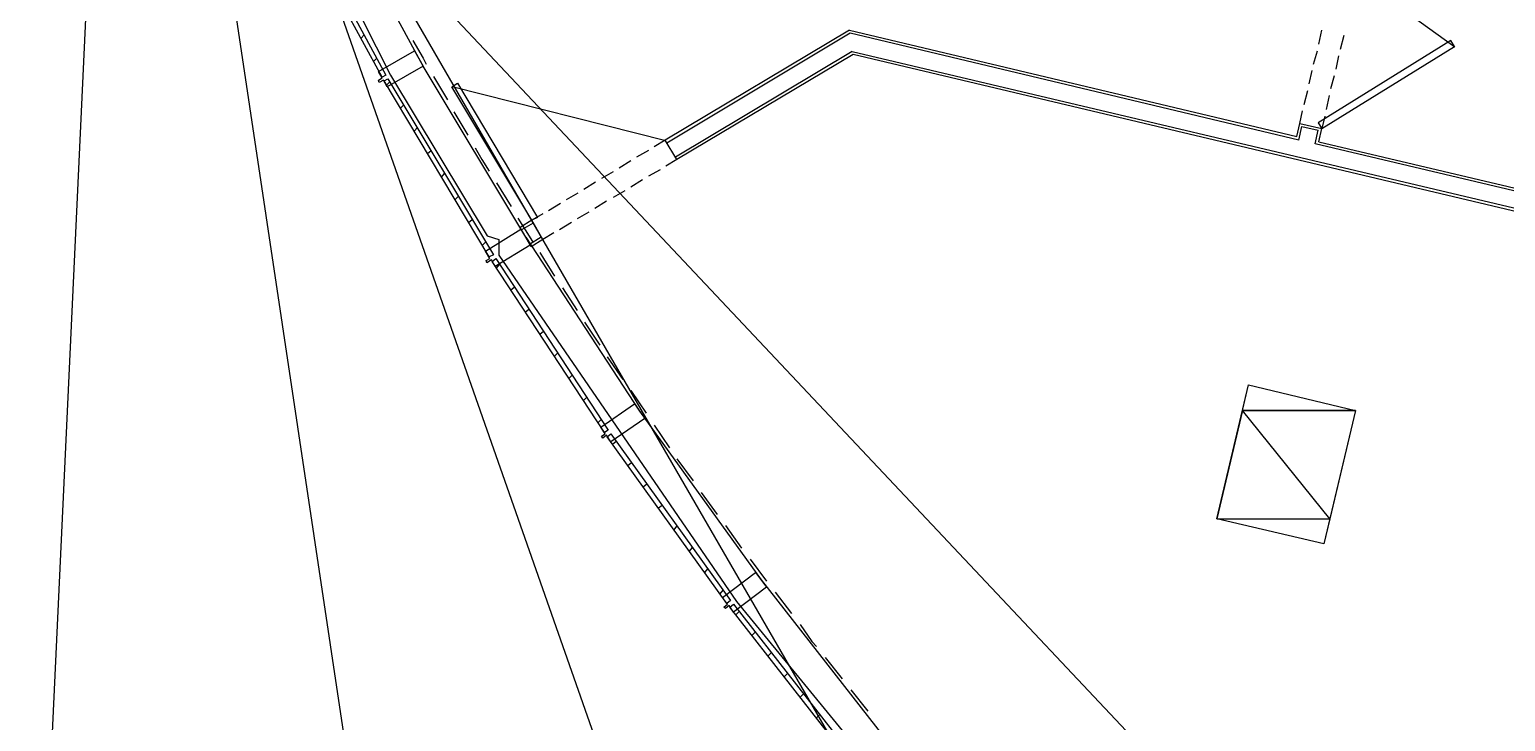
# Model space of a CAD drawing. Header units: feet. Extents: x -84 to 198, y -22 to 181.
# Drawn here: x 12.51 to 39.34, y 36.26 to 48.83 of the extents above; entities that cross this region are included whole.
import ezdxf

# ---------------------------------------------------------------- set-up
doc = ezdxf.new("R2010")
doc.units = ezdxf.units.FT
for name, color, linetype in [('A-AREA-UNIDAD', 30, 'CONTINUOUS'), ('A-LINEA', 7, 'CONTINUOUS'), ('A-MURO-CONCRETO', 8, 'CONTINUOUS')]:
    doc.layers.add(name, color=color, linetype=linetype)

msp = doc.modelspace()

# ---------------------------------------------------------------- linework, layer by layer
at = {"layer": 'A-AREA-UNIDAD'}
msp.add_lwpolyline([(39.392, 51.6444), (38.272, 51.04), (37.04, 51.0044), (36.8, 50.1333), (35.712, 50.1333), (26.64, 52.2844), (26.528, 53.44), (27.872, 59.2889), (16.4, 62.0089), (14.24, 61.92), (14.208, 62.2044), (13.792, 62.1689), (14.4, 58.3644), (15.648, 54.7733), (19.072, 48), (20.832, 45.0844), (21.04, 45.0133), (21.04, 44.7289), (25.36, 38.4356), (30.112, 32.64)], dxfattribs=at)
at = {"layer": 'A-LINEA'}
for p, q in [((14.5856, 71.6687), (12.5111, 27.2243)), ((13.6226, 66.7667), (20.0557, 23.7249)), ((13.6029, 62.1415), (28.2487, 20.4037)), ((14.3494, 57.9517), (37.9821, 17.1107)), ((15.9579, 53.5937), (53.5889, 13.645)), ((38.418, 48.5122), (36.6597, 49.7815)), ((18.5333, 48.6711), (18.6, 48.7378)), ((27.4133, 48.8178), (24.0667, 46.8178)), ((27.4267, 48.7644), (24.0933, 46.7644)), ((27.4133, 48.8178), (35.5467, 46.8844)), ((35.5867, 46.8178), (27.4267, 48.7644)), ((35.9467, 48.5644), (36, 48.8178)), ((36.4, 48.7244), (36.3333, 48.4711)), ((18.76, 48.2444), (18.8267, 48.3111)), ((27.4667, 48.4311), (24.2533, 46.5111)), ((27.48, 48.3778), (24.28, 46.4711)), ((27.4667, 48.4311), (43.7067, 44.5911)), ((43.7333, 44.5244), (27.48, 48.3778)), ((35.8533, 48.2044), (35.92, 48.4444)), ((36.3067, 48.3511), (36.2533, 48.1111)), ((35.7733, 47.8444), (35.8267, 48.0844)), ((19, 47.8178), (19.0667, 47.8844)), ((19.8533, 47.9778), (20.1067, 47.5511)), ((24.0787, 46.8114), (20.1931, 47.7898)), ((36.2267, 47.9911), (36.16, 47.7511)), ((35.68, 47.4711), (35.7467, 47.7244)), ((36.1333, 47.6311), (36.08, 47.3778)), ((19.2533, 47.4044), (19.3067, 47.4578)), ((20.2267, 47.3378), (20.48, 46.9111)), ((35.6, 47.1244), (35.6533, 47.3511)), ((36.0533, 47.2578), (36, 47.0311)), ((19.5067, 46.9911), (19.56, 47.0444)), ((35.5467, 46.8844), (35.6, 47.1244)), ((35.5867, 46.8178), (35.64, 47.0711)), ((35.6, 47.1244), (36, 47.0311)), ((35.64, 47.0711), (35.9333, 47.0044)), ((35.88, 46.7511), (35.9333, 47.0044)), ((35.9467, 46.7911), (36, 47.0311)), ((24.0667, 46.8178), (23.8667, 46.6978)), ((24.28, 46.4711), (24.0667, 46.8178)), ((41.4133, 45.4444), (35.88, 46.7511)), ((35.9467, 46.7911), (41.3733, 45.5111)), ((19.7467, 46.5778), (19.8133, 46.6311)), ((23.44, 46.4444), (23.2267, 46.3111)), ((23.76, 46.6311), (23.5467, 46.5111)), ((24.28, 46.4711), (24.08, 46.3511)), ((20, 46.1511), (20.0533, 46.2178)), ((23.12, 46.2444), (22.9067, 46.1244)), ((23.9733, 46.2844), (23.76, 46.1644)), ((21, 46.0444), (21.2667, 45.6178)), ((22.8, 46.0578), (22.5867, 45.9244)), ((23.3333, 45.8978), (23.12, 45.7778)), ((23.6533, 46.0978), (23.44, 45.9644)), ((20.24, 45.7378), (20.3067, 45.8044)), ((22.16, 45.6711), (21.9467, 45.5378)), ((22.48, 45.8578), (22.2667, 45.7378)), ((23, 45.7111), (22.7867, 45.5778)), ((20.4933, 45.3244), (20.56, 45.3778)), ((21.3867, 45.4044), (21.6533, 44.9778)), ((21.64, 45.3644), (21.4267, 45.2311)), ((21.84, 45.4844), (21.64, 45.3644)), ((21.84, 45.0178), (21.64, 45.3644)), ((22.68, 45.5111), (22.4667, 45.3911)), ((21.6267, 44.8844), (21.4267, 45.2311)), ((21.6667, 45.3111), (21.4533, 45.1911)), ((22.04, 45.1378), (21.84, 45.0178)), ((22.36, 45.3244), (22.1467, 45.1911)), ((20.7467, 44.9111), (20.8, 44.9644)), ((21.8133, 45.0578), (21.6, 44.9244)), ((21.84, 45.0178), (21.6267, 44.8844)), ((20.92, 44.6178), (20.9867, 44.6711)), ((21, 44.4978), (21.0533, 44.5644)), ((21, 44.4978), (21.0533, 44.5644)), ((21.2533, 44.0978), (21.32, 44.1511)), ((21.2533, 44.0978), (21.32, 44.1511)), ((22.2, 44.1378), (22.4667, 43.7244)), ((21.52, 43.6978), (21.5867, 43.7511)), ((21.52, 43.6978), (21.5867, 43.7511)), ((22.6, 43.5111), (22.88, 43.0978)), ((21.7867, 43.2978), (21.8533, 43.3511)), ((21.7867, 43.2978), (21.8533, 43.3511)), ((22.0533, 42.8978), (22.1067, 42.9511)), ((22.0533, 42.8978), (22.1067, 42.9511)), ((23.0133, 42.8844), (23.2933, 42.4711)), ((22.32, 42.4978), (22.3733, 42.5511)), ((22.32, 42.4978), (22.3733, 42.5511)), ((22.5733, 42.0844), (22.64, 42.1511)), ((22.5733, 42.0844), (22.64, 42.1511)), ((23.44, 42.2711), (23.72, 41.8578)), ((22.84, 41.6844), (22.9067, 41.7511)), ((22.84, 41.6844), (22.9067, 41.7511)), ((23.8667, 41.6444), (24.1467, 41.2311)), ((23.1067, 41.2978), (23.1733, 41.3511)), ((23.3867, 40.9111), (23.4533, 40.9644)), ((24.28, 41.0311), (24.5733, 40.6311)), ((23.6667, 40.5244), (23.7333, 40.5778)), ((24.72, 40.4178), (25.0133, 40.0178)), ((23.9467, 40.1378), (24.0133, 40.1911)), ((24.2267, 39.7378), (24.28, 39.8044)), ((25.16, 39.8178), (25.4533, 39.4044)), ((24.5067, 39.3511), (24.56, 39.4178)), ((25.6133, 39.2044), (25.9067, 38.8044)), ((24.7867, 38.9644), (24.84, 39.0311)), ((25.0667, 38.5778), (25.12, 38.6444)), ((26.0667, 38.6044), (26.36, 38.2178)), ((25.3467, 38.1911), (25.4133, 38.2578)), ((25.64, 37.8178), (25.7067, 37.8844)), ((25.9333, 37.4444), (26, 37.5111)), ((26.9733, 37.4178), (27.28, 37.0311)), ((26.2267, 37.0711), (26.2933, 37.1378)), ((26.52, 36.6978), (26.5867, 36.7644)), ((27.44, 36.8311), (27.7467, 36.4444)), ((26.8133, 36.3244), (26.88, 36.3911))]:
    msp.add_line(p, q, dxfattribs=at)
for points in [[(21.5333, 45.0578), (19.6667, 48.1644), (18.8667, 49.6444), (18.6, 50.1244), (17.7867, 51.6311), (16.64, 53.9378)], [(17.2133, 51.2844), (18.9867, 48.0044), (18.92, 47.9644), (17.1333, 51.2444), (17.2133, 51.2844)], [(19.48, 48.6311), (19.6667, 48.3111), (19.72, 48.2044)], [(36, 47.0311), (38.4133, 48.5244), (38.3467, 48.6311), (35.9333, 47.1378), (36, 47.0311)], [(19.0133, 47.7911), (18.9467, 47.9111), (18.8667, 47.8711), (18.8533, 47.9111), (18.92, 47.9511), (18.8533, 48.0711), (19.5067, 48.4444), (19.6667, 48.1644), (19.0133, 47.7911)], [(19.0267, 47.9378), (20.9467, 44.7378), (20.8667, 44.6978), (18.96, 47.8978), (19.0267, 47.9378)], [(21.64, 45.3644), (20.1867, 47.7911), (20.2933, 47.8578), (21.7467, 45.4178), (21.64, 45.3644)], [(20.6133, 46.6844), (20.7333, 46.4711), (20.8667, 46.2578)], [(20.9733, 44.5244), (20.9067, 44.6444), (20.8267, 44.5911), (20.8133, 44.6311), (20.88, 44.6711), (20.8, 44.8044), (21.44, 45.2044), (21.6133, 44.9111), (20.9733, 44.5244)], [(21.44, 45.2044), (21.6133, 44.9111), (20.9733, 44.5244)], [(21.5333, 45.0578), (23.6, 41.8978), (25.8133, 38.8311), (28.04, 35.9778)], [(20.9867, 44.6711), (23.0267, 41.5511), (22.96, 41.5111), (20.92, 44.6178)], [(21.7867, 44.7778), (21.8533, 44.6711), (22.0533, 44.3511)], [(36.6133, 41.9111), (36.04, 39.4844), (34.0933, 39.9378), (34.6667, 42.3778), (36.6133, 41.9111)], [(23.08, 41.3378), (23, 41.4578), (22.9333, 41.4044), (22.9067, 41.4444), (22.9733, 41.4844), (22.8933, 41.6044), (23.5067, 42.0311), (23.6933, 41.7644), (23.08, 41.3378)], [(23.08, 41.4844), (25.2533, 38.4578), (25.1867, 38.4044), (23.0133, 41.4311), (23.08, 41.4844)], [(25.3067, 38.2444), (25.2267, 38.3644), (25.16, 38.3111), (25.1333, 38.3378), (25.2, 38.3911), (25.1067, 38.5111), (25.7067, 38.9644), (25.9067, 38.6978), (25.3067, 38.2444)], [(25.3067, 38.3911), (27.6, 35.4578), (27.5333, 35.4044), (25.24, 38.3378), (25.3067, 38.3911)], [(26.52, 38.0178), (26.7333, 37.7111), (26.8133, 37.6178)]]:
    msp.add_lwpolyline(points, dxfattribs=at)
at = {"layer": 'A-MURO-CONCRETO'}
for points in [[(34.6667, 42.3778), (36.6133, 41.9111), (34.56, 41.9111), (34.6667, 42.3778), (34.6667, 42.3778)], [(34.56, 41.9111), (34.0933, 39.9378), (36.1467, 39.9378), (34.56, 41.9111)], [(34.56, 41.9111), (36.6133, 41.9111), (36.1467, 39.9378), (34.56, 41.9111), (34.56, 41.9111)], [(34.0933, 39.9378), (36.1467, 39.9378), (36.04, 39.4844), (34.0933, 39.9378), (34.0933, 39.9378)]]:
    msp.add_lwpolyline(points, dxfattribs=at)

doc.saveas('drawing.dxf')
